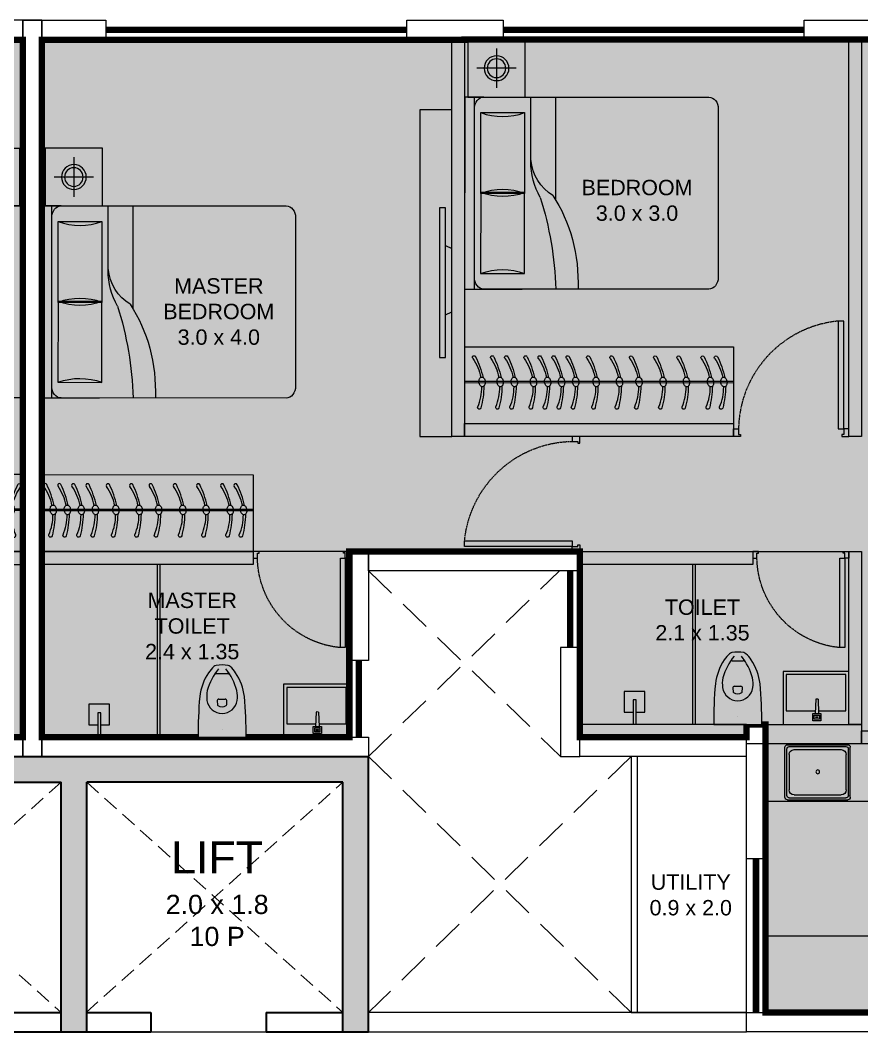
# Model space of a CAD drawing. Header units: inches. Extents: x 27644242 to 29761523, y -859349 to 216979.
# Drawn here: x 29054602 to 29061172, y -396043 to -388143 of the extents above; entities that cross this region are included whole.
import ezdxf

# ---------------------------------------------------------------- set-up
doc = ezdxf.new("R2010")
doc.units = ezdxf.units.IN
doc.header["$MEASUREMENT"] = 0
doc.set_wipeout_variables(frame=1)
for name, pattern in [('DASHED', [0.75, 0.5, -0.25]), ('DASHED2', [0.375, 0.25, -0.125]), ('HIDDEN', [0.375, 0.25, -0.125])]:
    doc.linetypes.add(name, pattern=pattern)
doc.layers.get('Defpoints').update_dxf_attribs({"color": 8})
for name, color, linetype, lineweight in [('AHC-A-COLUMN', 210, 'Continuous', 30), ('AHC-A-DUCT', 14, 'HIDDEN', 5), ('Columns', 1, 'Continuous', 25), ('DOOR', 4, 'Continuous', 0), ('ELEVATION', 40, 'Continuous', 13), ('FURN', 250, 'Continuous', 0), ('WALL', 7, 'Continuous', 20), ('WINDOW', 162, 'Continuous', 13)]:
    doc.layers.add(name, color=color, linetype=linetype, lineweight=lineweight)
doc.layers.add('BHK HATCH', color=8, linetype='Continuous', lineweight=5, transparency=0.85)
doc.layers.add('text', color=7, linetype='Continuous')
doc.styles.add('AMITS', font='arial.ttf')

# ---------------------------------------------------------------- blocks, each defined once
blk = doc.blocks.new('FFFF')
at = {"layer": 'Columns', "ltscale": 500, "transparency": 33554610}
h = blk.add_hatch(color=256, dxfattribs=at)
h.dxf.hatch_style = 1
h.paths.add_polyline_path([(27448525.2, -46437.6), (27450525.2, -46437.6), (27450525.2, -48237.6), (27450525.2, -48387.6), (27450725.2, -48387.6), (27450725.2, -46237.6), (27446125.2, -46237.6), (27446125.2, -48387.6), (27446325.2, -48387.6), (27446325.2, -48237.6), (27446325.2, -46437.6), (27448325.2, -46437.6), (27448325.2, -48237.6), (27448325.2, -48387.6), (27448525.2, -48387.6), (27448525.2, -48237.6), (27448519.5, -48237.6), (27448525.2, -48232.4)])
at = {"color": 8, "ltscale": 500}
for p, q in [((27446325.2, -46437.6), (27448325.2, -48237.6)), ((27448325.2, -46437.6), (27446325.2, -48237.6)), ((27448519.5, -48237.6), (27450525.2, -46437.6)), ((27448525.2, -46437.6), (27450525.2, -48237.6))]:
    blk.add_line(p, q, dxfattribs=at)
at = {"layer": 'AHC-A-COLUMN', "ltscale": 500}
for p, q in [((27446125.2, -48387.6), (27446125.2, -46237.6)), ((27446125.2, -46237.6), (27450725.2, -46237.6)), ((27450725.2, -48387.6), (27450725.2, -46237.6)), ((27446325.2, -46437.6), (27448325.2, -46437.6)), ((27446325.2, -48387.6), (27446325.2, -46437.6)), ((27448325.2, -48387.6), (27448325.2, -46437.6)), ((27450525.2, -46437.6), (27448525.2, -46437.6)), ((27448525.2, -48387.6), (27448525.2, -46437.6)), ((27450525.2, -48387.6), (27450525.2, -46437.6)), ((27446325.2, -48237.6), (27446875.2, -48237.6)), ((27446875.2, -48237.6), (27446875.2, -48387.6)), ((27447775.2, -48237.6), (27447775.2, -48387.6)), ((27447775.2, -48237.6), (27448325.2, -48237.6)), ((27448519.5, -48237.6), (27449025.2, -48237.6)), ((27449025.2, -48237.6), (27449025.2, -48387.6)), ((27449925.2, -48237.6), (27449925.2, -48387.6)), ((27449925.2, -48237.6), (27450525.2, -48237.6)), ((27446125.2, -48387.6), (27446875.2, -48387.6)), ((27447775.2, -48387.6), (27449025.2, -48387.6)), ((27449925.2, -48387.6), (27450725.2, -48387.6))]:
    blk.add_line(p, q, dxfattribs=at)
at = {"layer": 'FURN', "ltscale": 500}
blk.add_line((27446875.2, -48387.6), (27449925.2, -48387.6), dxfattribs=at)
at = {"layer": 'text', "ltscale": 100, "char_height": 300, "width": 1823.983, "attachment_point": 1, "style": 'AMITS'}
for insert in [(27446404.4, -46901.2), (27448631.1, -46901.2)]:
    blk.add_mtext('\\pxqc;{\\H0.833333x;LIFT\\P\\H0.6x;2.0 x 1.8\\P10 P}', dxfattribs=dict(at, insert=insert))
blk = doc.blocks.new('A$C700F438C')
at = {"layer": 'FURN', "color": 8, "extrusion": (-6.65399e-08, 5.27913e-08, 1)}
for p, q in [((0.0734, 1.5, 0), (1.8303, 1.5001, 0)), ((1.98, 1.5001, 0), (1.53, 1.5001, 0)), ((1.98, 1.5001, 0), (1.53, 1.5001, 0)), ((1.98, 1.5001, 0), (1.53, 1.5001, 0)), ((1.9038, 1.5001, 0), (1.9039, 0.0001, 0)), ((0.0001, 0.0914, 0), (0, 1.4086, 0)), ((1.8548, 1.3782, 0), (1.5121, 1.3782, 0)), ((1.5121, 1.3782, 0), (1.5121, 0.7466, 0)), ((1.8548, 0.7466, 0), (1.8548, 1.3782, 0)), ((1.2673, 0.799, 0), (1.2673, 0.0001, 0)), ((1.5121, 0.122, 0), (1.5121, 0.7536, 0)), ((1.5121, 0.7536, 0), (1.8548, 0.7536, 0)), ((1.5121, 0.7466, 0), (1.8548, 0.7466, 0)), ((1.8548, 0.7536, 0), (1.8549, 0.122, 0)), ((1.4632, 0.503, 0), (1.4632, 0.0001, 0)), ((1.8549, 0.122, 0), (1.5121, 0.122, 0)), ((1.8304, 0.0001, 0), (0.0735, 0, 0)), ((1.9039, 0.0001, 0), (1.9801, 0.0001, 0))]:
    blk.add_line(p, q, dxfattribs=at)
at = {"layer": 'FURN', "linetype": 'Continuous', "lineweight": 0, "extrusion": (-6.65399e-08, 5.27913e-08, 1)}
blk.add_line((1.8304, 0.0001, 0), (1.9174, 0.0001, 0), dxfattribs=at)
at = {"layer": 'FURN', "color": 8, "extrusion": (6.65399e-08, -5.27913e-08, -1)}
for centre, major_axis, ratio, start_param, end_param in [((0.0735, 1.4086, 0), (0, -0.0914, 0), 0.803207, 1.570796, 3.141593), ((1.9589, 1.4544, 0), (0, -1.0771, 0), 0.803207, 0.880587, 1.613256), ((3.067, 1.6025, 0), (0.0001, -2.243, 0), 0.803207, 1.197175, 1.525138), ((1.8304, 1.4087, 0), (0, -0.0914, 0), 0.803207, 3.141593, 4.712389), ((1.6834, 2.1097, 0), (0, -0.762, 0), 0.803207, -0.283794, 0.283794), ((0.6693, 0.0845, 0), (-0.7051, -0.6147, 0), 0.604617, 2.952061, 3.536756), ((-0.0315, 0.1903, 0), (-1.467, -0.4936, 0), 0.581007, 3.019706, 3.343381), ((1.6835, 0.0151, 0), (0, -0.762, 0), 0.803207, 2.857799, 3.425387), ((0.0735, 0.0914, 0), (0, -0.0914, 0), 0.803207, 0, 1.570796), ((1.8304, 0.0915, 0), (0, -0.0914, 0), 0.803207, -1.570796, 0)]:
    blk.add_ellipse(centre, major_axis=major_axis, ratio=ratio, start_param=start_param, end_param=end_param, dxfattribs=at)
at = {"layer": 'FURN', "color": 8, "extrusion": (-6.65399e-08, 5.27913e-08, 1)}
for centre, start_param, end_param in [((1.6835, 1.4851, 0), -0.283794, 0.283794), ((1.6835, -0.6096, 0), 2.857799, 3.425387)]:
    blk.add_ellipse(centre, major_axis=(0, -0.762, 0), ratio=0.803207, start_param=start_param, end_param=end_param, dxfattribs=at)
blk = doc.blocks.new('BEDROOM')
at = {"layer": 'FURN', "linetype": 'Continuous', "extrusion": (-5.00305e-08, -8.66553e-08, 1)}
for p, q in [((1066.1, 501.3, 0), (1066.1, 192.6, 0)), ((911.7, 347, 0), (1220.4, 347, 0))]:
    blk.add_line(p, q, dxfattribs=at)
at = {"layer": 'FURN', "ltscale": 500}
blk.add_line((1314.6, 122.1, 0), (1315.2, -1377.9, 0), dxfattribs=at)
at = {"layer": 'FURN', "ltscale": 0.05, "extrusion": (-5.00305e-08, -8.66553e-08, 1), "elevation": 0}
blk.add_lwpolyline([(1291.1, 122), (841.1, 122), (841.1, 572), (1291.1, 572)], close=True, dxfattribs=at)
at = {"layer": 'FURN', "linetype": 'Continuous', "extrusion": (-5.00305e-08, -8.66553e-08, 1)}
for radius in [97, 72.8]:
    blk.add_circle((1066.1, 347, 0), radius, dxfattribs=at)
at = {"layer": 'FURN', "extrusion": (-3.01072e-07, 1.30707e-07, 1), "xscale": -1000.000000000015, "yscale": 1000.000000000015, "zscale": 1000.000000000007, "rotation": 180.0236273616612}
blk.add_blockref('A$C700F438C', (-665.5, 121.4, 0), dxfattribs=at)
blk = doc.blocks.new('wardrobe')
at = {"layer": 'FURN', "extrusion": (9.36485e-09, -6.40542e-09, 1)}
for p, q in [((-179339.9, 670701.1, 0), (-179339.7, 671301.6, 0)), ((-179339.7, 671301.6, 0), (-177689.7, 671300.9, 0)), ((-177689.9, 670700.4, 0), (-179339.9, 670701.1, 0))]:
    blk.add_line(p, q, dxfattribs=at)
at = {"layer": 'FURN'}
for p, q in [((-177689.9, 670700.4, 0), (-177689.7, 671300.9, 0)), ((-177689.8, 670981.3, 0), (-179338.9, 670981.7, 0)), ((-177689.8, 670969.3, 0), (-179338.9, 670969.7, 0))]:
    blk.add_line(p, q, dxfattribs=at)
at = {"layer": 'FURN', "extrusion": (9.36485e-09, -6.40542e-09, 1)}
for points in [[(-179278.7, 671008.7, -0.057952), (-179255.4, 671179.3, -1.08017), (-179230.5, 671170.8, 0.102886), (-179262.4, 671013.3, 0.821198)], [(-179174.2, 671008.7, -0.057952), (-179150.9, 671179.3, -1.08017), (-179126, 671170.8, 0.102886), (-179157.9, 671013.3, 0.821198)], [(-178986.2, 671008.6, -0.057952), (-178962.9, 671179.2, -1.08017), (-178938, 671170.7, 0.102886), (-178969.9, 671013.2, 0.821198)], [(-178803.9, 671008.5, -0.057952), (-178780.7, 671179.1, -1.08017), (-178755.7, 671170.6, 0.102886), (-178787.7, 671013.1, 0.821198)], [(-178615.7, 671008.4, -0.057952), (-178592.4, 671179, -1.08017), (-178567.5, 671170.5, 0.102886), (-178599.4, 671013, 0.821198)], [(-178463.4, 671008.3, -0.057952), (-178440.2, 671179, -1.08017), (-178415.2, 671170.5, 0.102886), (-178447.2, 671013, 0.821198)], [(-178281.2, 671008.3, -0.057952), (-178257.9, 671178.9, -1.08017), (-178233, 671170.4, 0.102886), (-178264.9, 671012.9, 0.821198)], [(-178121.8, 671008.2, -0.057952), (-178098.6, 671178.8, -1.08017), (-178073.6, 671170.3, 0.102886), (-178105.6, 671012.8, 0.821198)], [(-178011.2, 671008.1, -0.057952), (-177988, 671178.8, -1.08017), (-177963, 671170.3, 0.102886), (-177995, 671012.8, 0.821198)], [(-177902.4, 671008.1, -0.057952), (-177879.2, 671178.7, -1.08017), (-177854.3, 671170.2, 0.102886), (-177886.2, 671012.7, 0.821198)], [(-177791.8, 671008, -0.057952), (-177768.6, 671178.7, -1.08017), (-177743.7, 671170.2, 0.102886), (-177775.6, 671012.7, 0.821198)]]:
    blk.add_lwpolyline(points, format="xyb", dxfattribs=at)
for points in [[(-179268.3, 671013.8, -0.144333), (-179259.4, 671012.2, -0.107177), (-179250, 671004.5, -0.077818), (-179243.7, 670993.4, -0.065016), (-179240.2, 670978.5, -0.065016), (-179240.6, 670963.2, -0.077818), (-179244.5, 670951, -0.107177), (-179252.2, 670941.6, -0.144333), (-179260.5, 670938.2, -0.144333), (-179269.5, 670939.8, -0.107177), (-179278.8, 670947.5, -0.077818), (-179285.2, 670958.6, -0.065016), (-179288.7, 670973.5, -0.065016), (-179288.3, 670988.8, -0.077818), (-179284.4, 671001, -0.107177), (-179276.7, 671010.4, -0.144333)], [(-179163.8, 671013.8, -0.144333), (-179154.9, 671012.1, -0.107177), (-179145.5, 671004.5, -0.077818), (-179139.2, 670993.3, -0.065016), (-179135.7, 670978.5, -0.065016), (-179136.1, 670963.2, -0.077818), (-179140, 670951, -0.107177), (-179147.7, 670941.6, -0.144333), (-179156, 670938.1, -0.144333), (-179165, 670939.8, -0.107177), (-179174.3, 670947.4, -0.077818), (-179180.7, 670958.6, -0.065016), (-179184.2, 670973.5, -0.065016), (-179183.8, 670988.7, -0.077818), (-179179.9, 671000.9, -0.107177), (-179172.2, 671010.3, -0.144333)], [(-178975.8, 671013.7, -0.144333), (-178966.9, 671012, -0.107177), (-178957.5, 671004.4, -0.077818), (-178951.2, 670993.3, -0.065016), (-178947.7, 670978.4, -0.065016), (-178948.1, 670963.1, -0.077818), (-178952, 670950.9, -0.107177), (-178959.7, 670941.5, -0.144333), (-178968, 670938, -0.144333), (-178977, 670939.7, -0.107177), (-178986.3, 670947.4, -0.077818), (-178992.7, 670958.5, -0.065016), (-178996.2, 670973.4, -0.065016), (-178995.8, 670988.7, -0.077818), (-178991.9, 671000.9, -0.107177), (-178984.2, 671010.3, -0.144333)], [(-178793.6, 671013.6, -0.144333), (-178784.7, 671012, -0.107177), (-178775.3, 671004.3, -0.077818), (-178769, 670993.2, -0.065016), (-178765.4, 670978.3, -0.065016), (-178765.8, 670963, -0.077818), (-178769.8, 670950.8, -0.107177), (-178777.4, 670941.4, -0.144333), (-178785.8, 670938, -0.144333), (-178794.7, 670939.6, -0.107177), (-178804.1, 670947.3, -0.077818), (-178810.4, 670958.4, -0.065016), (-178814, 670973.3, -0.065016), (-178813.5, 670988.6, -0.077818), (-178809.6, 671000.8, -0.107177), (-178802, 671010.2, -0.144333)], [(-178605.3, 671013.5, -0.144333), (-178596.4, 671011.9, -0.107177), (-178587, 671004.2, -0.077818), (-178580.7, 670993.1, -0.065016), (-178577.2, 670978.2, -0.065016), (-178577.6, 670962.9, -0.077818), (-178581.5, 670950.7, -0.107177), (-178589.2, 670941.3, -0.144333), (-178597.5, 670937.9, -0.144333), (-178606.5, 670939.5, -0.107177), (-178615.8, 670947.2, -0.077818), (-178622.2, 670958.3, -0.065016), (-178625.7, 670973.2, -0.065016), (-178625.3, 670988.5, -0.077818), (-178621.4, 671000.7, -0.107177), (-178613.7, 671010.1, -0.144333)], [(-178453.1, 671013.5, -0.144333), (-178444.2, 671011.8, -0.107177), (-178434.8, 671004.2, -0.077818), (-178428.5, 670993, -0.065016), (-178424.9, 670978.1, -0.065016), (-178425.3, 670962.9, -0.077818), (-178429.3, 670950.7, -0.107177), (-178436.9, 670941.3, -0.144333), (-178445.3, 670937.8, -0.144333), (-178454.2, 670939.5, -0.107177), (-178463.6, 670947.1, -0.077818), (-178469.9, 670958.3, -0.065016), (-178473.5, 670973.1, -0.065016), (-178473, 670988.4, -0.077818), (-178469.1, 671000.6, -0.107177), (-178461.5, 671010, -0.144333)], [(-178270.8, 671013.4, -0.144333), (-178261.9, 671011.7, -0.107177), (-178252.5, 671004.1, -0.077818), (-178246.2, 670993, -0.065016), (-178242.7, 670978.1, -0.065016), (-178243.1, 670962.8, -0.077818), (-178247, 670950.6, -0.107177), (-178254.7, 670941.2, -0.144333), (-178263, 670937.7, -0.144333), (-178272, 670939.4, -0.107177), (-178281.3, 670947.1, -0.077818), (-178287.7, 670958.2, -0.065016), (-178291.2, 670973.1, -0.065016), (-178290.8, 670988.4, -0.077818), (-178286.9, 671000.5, -0.107177), (-178279.2, 671009.9, -0.144333)], [(-178111.5, 671013.3, -0.144333), (-178102.6, 671011.7, -0.107177), (-178093.2, 671004, -0.077818), (-178086.8, 670992.9, -0.065016), (-178083.3, 670978, -0.065016), (-178083.7, 670962.7, -0.077818), (-178087.7, 670950.5, -0.107177), (-178095.3, 670941.1, -0.144333), (-178103.7, 670937.7, -0.144333), (-178112.6, 670939.3, -0.107177), (-178122, 670947, -0.077818), (-178128.3, 670958.1, -0.065016), (-178131.8, 670973, -0.065016), (-178131.4, 670988.3, -0.077818), (-178127.5, 671000.5, -0.107177), (-178119.9, 671009.9, -0.144333)], [(-178000.9, 671013.3, -0.144333), (-177992, 671011.6, -0.107177), (-177982.6, 671004, -0.077818), (-177976.3, 670992.8, -0.065016), (-177972.7, 670977.9, -0.065016), (-177973.1, 670962.7, -0.077818), (-177977.1, 670950.5, -0.107177), (-177984.7, 670941.1, -0.144333), (-177993.1, 670937.6, -0.144333), (-178002, 670939.3, -0.107177), (-178011.4, 670946.9, -0.077818), (-178017.7, 670958.1, -0.065016), (-178021.3, 670972.9, -0.065016), (-178020.8, 670988.2, -0.077818), (-178016.9, 671000.4, -0.107177), (-178009.3, 671009.8, -0.144333)], [(-177892.1, 671013.2, -0.144333), (-177883.2, 671011.6, -0.107177), (-177873.8, 671003.9, -0.077818), (-177867.5, 670992.8, -0.065016), (-177863.9, 670977.9, -0.065016), (-177864.4, 670962.6, -0.077818), (-177868.3, 670950.4, -0.107177), (-177875.9, 670941, -0.144333), (-177884.3, 670937.6, -0.144333), (-177893.2, 670939.2, -0.107177), (-177902.6, 670946.9, -0.077818), (-177908.9, 670958, -0.065016), (-177912.5, 670972.9, -0.065016), (-177912.1, 670988.2, -0.077818), (-177908.1, 671000.4, -0.107177), (-177900.5, 671009.8, -0.144333)], [(-177781.5, 671013.2, -0.144333), (-177772.6, 671011.5, -0.107177), (-177763.2, 671003.9, -0.077818), (-177756.9, 670992.7, -0.065016), (-177753.4, 670977.9, -0.065016), (-177753.8, 670962.6, -0.077818), (-177757.7, 670950.4, -0.107177), (-177765.3, 670941, -0.144333), (-177773.7, 670937.5, -0.144333), (-177782.6, 670939.2, -0.107177), (-177792, 670946.8, -0.077818), (-177798.4, 670958, -0.065016), (-177801.9, 670972.9, -0.065016), (-177801.5, 670988.1, -0.077818), (-177797.5, 671000.3, -0.107177), (-177789.9, 671009.7, -0.144333)]]:
    blk.add_lwpolyline(points, format="xyb", close=True, dxfattribs=at)
for centre, radius, start, end in [((-178545.1, 671107.3, 0), 745.3, 192.88338, 206.15026), ((-178868.2, 671018.4, 0), 394.6, 191.48155, 214.97861), ((-178440.6, 671107.2, 0), 745.3, 192.88338, 206.15026), ((-178763.7, 671018.4, 0), 394.6, 191.48155, 214.97861), ((-178252.6, 671107.1, 0), 745.3, 192.88338, 206.15026), ((-178575.7, 671018.3, 0), 394.6, 191.48155, 214.97861), ((-178070.4, 671107.1, 0), 745.3, 192.88338, 206.15026), ((-178393.4, 671018.2, 0), 394.6, 191.48155, 214.97861), ((-177882.1, 671107, 0), 745.3, 192.88338, 206.15026), ((-178205.2, 671018.1, 0), 394.6, 191.48155, 214.97861), ((-177729.9, 671106.9, 0), 745.3, 192.88338, 206.15026), ((-178052.9, 671018.1, 0), 394.6, 191.48155, 214.97861), ((-177547.6, 671106.8, 0), 745.3, 192.88338, 206.15026), ((-177870.7, 671018, 0), 394.6, 191.48155, 214.97861), ((-177388.3, 671106.8, 0), 745.3, 192.88338, 206.15026), ((-177711.3, 671017.9, 0), 394.6, 191.48155, 214.97861), ((-177277.7, 671106.7, 0), 745.3, 192.88338, 206.15026), ((-177600.7, 671017.9, 0), 394.6, 191.48155, 214.97861), ((-177168.9, 671106.7, 0), 745.3, 192.88338, 206.15026), ((-177491.9, 671017.8, 0), 394.6, 191.48155, 214.97861), ((-177058.3, 671106.6, 0), 745.3, 192.88338, 206.15026), ((-177381.3, 671017.8, 0), 394.6, 191.48155, 214.97861), ((-179202.3, 670784.6, 0), 13.2, 206.15046, 34.97884), ((-179097.8, 670784.6, 0), 13.2, 206.15046, 34.97884), ((-178909.8, 670784.5, 0), 13.2, 206.15046, 34.97884), ((-178727.6, 670784.4, 0), 13.2, 206.15046, 34.97884), ((-178539.3, 670784.3, 0), 13.2, 206.15046, 34.97884), ((-178387.1, 670784.3, 0), 13.2, 206.15046, 34.97884), ((-178204.8, 670784.2, 0), 13.2, 206.15046, 34.97884), ((-178045.4, 670784.1, 0), 13.2, 206.15046, 34.97884), ((-177934.9, 670784.1, 0), 13.2, 206.15046, 34.97884), ((-177826.1, 670784, 0), 13.2, 206.15046, 34.97884), ((-177715.5, 670784, 0), 13.2, 206.15046, 34.97884)]:
    blk.add_arc(centre, radius, start, end, dxfattribs=at)
blk = doc.blocks.new('A$C4D4B4B8A')
at = {"layer": 'BHK HATCH', "ltscale": 500, "true_color": 0xff00ff}
h = blk.add_hatch(color=6, dxfattribs=at)
h.dxf.hatch_style = 1
edge = h.paths.add_edge_path()
edge.add_line((250, 150), (4100, 150))
edge.add_line((4100, 150), (4100, 2400))
edge.add_line((4100, 2400), (4250, 2400))
edge.add_line((4250, 2400), (4250, 2300))
edge.add_line((4250, 2300), (5550.3, 2300))
edge.add_line((5550.3, 2300), (5550.1, 3750))
edge.add_line((5550.1, 3750), (7350, 3750))
edge.add_line((7350, 3750), (7350, 2300))
edge.add_line((7350, 2300), (9750, 2300))
edge.add_line((9750, 2300), (9750, 7747.7))
edge.add_line((9750, 7747.7), (6450, 7747.8))
edge.add_line((6450, 7747.8), (6450, 7750.1))
edge.add_line((6450, 7750.1), (3450, 7750))
edge.add_line((3450, 7750), (3450, 7750))
edge.add_line((3450, 7750), (50, 7750))
edge.add_line((50, 7750), (50, 150))
edge.add_line((50, 150), (1450, 150))
at = {"layer": 'Defpoints', "ltscale": 500}
blk.add_lwpolyline([(250, 150, 50, 50, 0), (4100, 150, 50, 50, 0), (4100, 2400, 50, 50, 0), (4250, 2400, 50, 50, 0), (4250, 2300, 50, 50, 0), (5550.3, 2300, 50, 50, 0), (5550.1, 3750, 50, 50, 0), (7350, 3750, 50, 50, 0), (7350, 2300, 50, 50, 0), (9750, 2300, 50, 50, 0), (9750, 7747.7, 50, 50, 0), (6450, 7747.8, 50, 50, 0), (6450, 7750.1, 50, 50, 0), (3450, 7750, 50, 50, 0), (3450, 7750, 50, 50, 0), (50, 7750, 50, 50, 0), (50, 150, 50, 50, 0), (1450, 150, 50, 50, 0)], format="xyseb", dxfattribs=at)
at = {"layer": 'WALL', "ltscale": 500}
for points in [[(9250, 7899.6), (9250, 7749.6), (9750, 7750), (9750, 7900)], [(9900, 7900.1), (9750, 7900.1), (9750, 2150), (9900, 2150)], [(7200.1, 2300), (7200.1, 2150), (9750, 2150), (9750, 2300)]]:
    blk.add_lwpolyline(points, close=True, dxfattribs=at)
blk.add_lwpolyline([(9750, 3750), (8100, 3750), (8100, 3650), (9750, 3650)], dxfattribs=at)
at = {"layer": 'FURN', "ltscale": 500}
blk.add_blockref('BEDROOM', (8434.8, 6328.3, 0), dxfattribs=at)
at = {"layer": 'FURN', "xscale": -1, "rotation": 180}
blk.add_blockref('wardrobe', (187439.7, 675051.6, 0), dxfattribs=at)
blk = doc.blocks.new('DOOR_750')
at = {"layer": 'DOOR'}
for points in [[(-70, 50), (-32.5, 50), (-32.5, 750), (-70, 750)], [(-750, 50), (-717.5, 50), (-717.5, 12.5), (-705, 12.5), (-705, 0), (-750, 0)], [(0, 50), (-32.5, 50), (-32.5, 12.5), (-45, 12.5), (-45, 0), (0, 0)]]:
    blk.add_lwpolyline(points, close=True, dxfattribs=at)
at = {"layer": 'DOOR', "linetype": 'DASHED', "ltscale": 10}
blk.add_arc((-2.4, 38), 715.2, 95.4221, 179.04025, dxfattribs=at)
blk = doc.blocks.new('KITCHEN')
at = {"layer": 'FURN'}
for p, q in [((-135610.4, 231798.9, 0), (-135610.4, 232190.1, 0)), ((-135119.8, 232209.5, 0), (-135591, 232209.5, 0)), ((-135134.2, 232195.1, 0), (-135576.6, 232195.1, 0)), ((-135100.4, 231798.9, 0), (-135100.4, 232190.1, 0)), ((-135596, 231813.3, 0), (-135596, 232175.7, 0)), ((-135577.9, 231857, 0), (-135577.9, 232131.9, 0)), ((-135171.7, 232170.8, 0), (-135539.1, 232170.8, 0)), ((-135132.8, 232131.9, 0), (-135132.8, 231857, 0)), ((-135114.8, 231813.3, 0), (-135114.8, 232175.7, 0)), ((-135134.2, 231793.9, 0), (-135576.6, 231793.9, 0)), ((-135171.7, 231818.2, 0), (-135539.1, 231818.2, 0)), ((-135119.8, 231779.5, 0), (-135591, 231779.5, 0))]:
    blk.add_line(p, q, dxfattribs=at)
blk.add_circle((-135356.3, 231997.3, 0), 14.6, dxfattribs=at)
for centre, radius, start, end in [((-135591, 232190.1, 0), 19.4, 89.99995, 179.99995), ((-135576.6, 232175.7, 0), 19.4, 89.99995, 179.99995), ((-135134.2, 232175.7, 0), 19.4, 359.99995, 89.99995), ((-135119.8, 232190.1, 0), 19.4, 359.99995, 89.99995), ((-135539.1, 232131.9, 0), 38.9, 89.99995, 179.99995), ((-135171.7, 232131.9, 0), 38.9, 359.99995, 89.99995), ((-135591, 231798.9, 0), 19.4, 180.00005, 270.00005), ((-135576.6, 231813.3, 0), 19.4, 180.00005, 270.00005), ((-135539.1, 231857, 0), 38.9, 179.99995, 269.99995), ((-135171.7, 231857, 0), 38.9, 269.99995, 359.99995), ((-135134.2, 231813.3, 0), 19.4, 270.00005, 0.00005), ((-135119.8, 231798.9, 0), 19.4, 270.00005, 0.00005)]:
    blk.add_arc(centre, radius, start, end, dxfattribs=at)
blk = doc.blocks.new('DNDNDNNDDN')
at = {"layer": 'FURN', "extrusion": (9.36485e-09, 6.40542e-09, 1)}
blk.add_line((172.5, 832.8, 0), (172.7, 232.8, 0), dxfattribs=at)
at = {"layer": 'FURN'}
for p, q in [((2272.7, 832.8, 0), (172.5, 832.8, 0)), ((2272.5, 833.3, 0), (2272.7, 232.8, 0)), ((2272.6, 564.4, 0), (173.5, 563.9, 0)), ((2272.6, 552.4, 0), (173.5, 551.9, 0)), ((2272.7, 232.8, 0), (172.7, 232.8, 0))]:
    blk.add_line(p, q, dxfattribs=at)
at = {"layer": 'FURN', "extrusion": (9.36485e-09, 6.40542e-09, 1)}
for points in [[(244.1, 519.7, 0.144333), (253, 521.4, 0.107177), (262.4, 529, 0.077818), (268.7, 540.2, 0.065016), (272.2, 555.1, 0.065016), (271.8, 570.3, 0.077818), (267.9, 582.5, 0.107177), (260.3, 591.9, 0.144333), (251.9, 595.4, 0.144333), (243, 593.7, 0.107177), (233.6, 586.1, 0.077818), (227.2, 574.9, 0.065016), (223.7, 560.1, 0.065016), (224.1, 544.8, 0.077818), (228.1, 532.6, 0.107177), (235.7, 523.2, 0.144333)], [(348.6, 519.8, 0.144333), (357.5, 521.4, 0.107177), (366.9, 529.1, 0.077818), (373.2, 540.2, 0.065016), (376.7, 555.1, 0.065016), (376.3, 570.4, 0.077818), (372.4, 582.6, 0.107177), (364.8, 592, 0.144333), (356.4, 595.4, 0.144333), (347.5, 593.8, 0.107177), (338.1, 586.1, 0.077818), (331.7, 575, 0.065016), (328.2, 560.1, 0.065016), (328.6, 544.8, 0.077818), (332.6, 532.6, 0.107177), (340.2, 523.2, 0.144333)], [(536.6, 519.9, 0.144333), (545.5, 521.5, 0.107177), (554.9, 529.2, 0.077818), (561.2, 540.3, 0.065016), (564.7, 555.2, 0.065016), (564.3, 570.5, 0.077818), (560.4, 582.7, 0.107177), (552.8, 592.1, 0.144333), (544.4, 595.5, 0.144333), (535.5, 593.8, 0.107177), (526.1, 586.2, 0.077818), (519.7, 575.1, 0.065016), (516.2, 560.2, 0.065016), (516.6, 544.9, 0.077818), (520.6, 532.7, 0.107177), (528.2, 523.3, 0.144333)], [(718.8, 519.9, 0.144333), (727.8, 521.6, 0.107177), (737.1, 529.2, 0.077818), (743.5, 540.4, 0.065016), (747, 555.3, 0.065016), (746.6, 570.6, 0.077818), (742.6, 582.7, 0.107177), (735, 592.1, 0.144333), (726.6, 595.6, 0.144333), (717.7, 593.9, 0.107177), (708.3, 586.3, 0.077818), (702, 575.2, 0.065016), (698.5, 560.3, 0.065016), (698.9, 545, 0.077818), (702.8, 532.8, 0.107177), (710.4, 523.4, 0.144333)], [(907.1, 520, 0.144333), (916, 521.7, 0.107177), (925.4, 529.3, 0.077818), (931.7, 540.5, 0.065016), (935.2, 555.3, 0.065016), (934.8, 570.6, 0.077818), (930.9, 582.8, 0.107177), (923.3, 592.2, 0.144333), (914.9, 595.7, 0.144333), (906, 594, 0.107177), (896.6, 586.4, 0.077818), (890.2, 575.2, 0.065016), (886.7, 560.3, 0.065016), (887.1, 545.1, 0.077818), (891.1, 532.9, 0.107177), (898.7, 523.5, 0.144333)], [(1059.3, 520.1, 0.144333), (1068.3, 521.7, 0.107177), (1077.6, 529.4, 0.077818), (1084, 540.5, 0.065016), (1087.5, 555.4, 0.065016), (1087.1, 570.7, 0.077818), (1083.1, 582.9, 0.107177), (1075.5, 592.3, 0.144333), (1067.1, 595.7, 0.144333), (1058.2, 594.1, 0.107177), (1048.8, 586.4, 0.077818), (1042.5, 575.3, 0.065016), (1039, 560.4, 0.065016), (1039.4, 545.1, 0.077818), (1043.3, 532.9, 0.107177), (1050.9, 523.5, 0.144333)], [(1241.6, 520.2, 0.144333), (1250.5, 521.8, 0.107177), (1259.9, 529.5, 0.077818), (1266.2, 540.6, 0.065016), (1269.7, 555.5, 0.065016), (1269.3, 570.8, 0.077818), (1265.4, 583, 0.107177), (1257.8, 592.4, 0.144333), (1249.4, 595.8, 0.144333), (1240.5, 594.2, 0.107177), (1231.1, 586.5, 0.077818), (1224.7, 575.4, 0.065016), (1221.2, 560.5, 0.065016), (1221.6, 545.2, 0.077818), (1225.6, 533, 0.107177), (1233.2, 523.6, 0.144333)], [(1401, 520.2, 0.144333), (1409.9, 521.9, 0.107177), (1419.2, 529.5, 0.077818), (1425.6, 540.7, 0.065016), (1429.1, 555.6, 0.065016), (1428.7, 570.9, 0.077818), (1424.8, 583, 0.107177), (1417.1, 592.4, 0.144333), (1408.7, 595.9, 0.144333), (1399.8, 594.2, 0.107177), (1390.4, 586.6, 0.077818), (1384.1, 575.4, 0.065016), (1380.6, 560.6, 0.065016), (1381, 545.3, 0.077818), (1384.9, 533.1, 0.107177), (1392.6, 523.7, 0.144333)], [(1511.5, 520.3, 0.144333), (1520.5, 521.9, 0.107177), (1529.8, 529.6, 0.077818), (1536.2, 540.7, 0.065016), (1539.7, 555.6, 0.065016), (1539.3, 570.9, 0.077818), (1535.3, 583.1, 0.107177), (1527.7, 592.5, 0.144333), (1519.3, 595.9, 0.144333), (1510.4, 594.3, 0.107177), (1501, 586.6, 0.077818), (1494.7, 575.5, 0.065016), (1491.2, 560.6, 0.065016), (1491.6, 545.3, 0.077818), (1495.5, 533.1, 0.107177), (1503.1, 523.7, 0.144333)], [(1620.3, 520.3, 0.144333), (1629.2, 522, 0.107177), (1638.6, 529.6, 0.077818), (1645, 540.8, 0.065016), (1648.5, 555.7, 0.065016), (1648.1, 571, 0.077818), (1644.1, 583.1, 0.107177), (1636.5, 592.5, 0.144333), (1628.1, 596, 0.144333), (1619.2, 594.3, 0.107177), (1609.8, 586.7, 0.077818), (1603.5, 575.5, 0.065016), (1600, 560.7, 0.065016), (1600.4, 545.4, 0.077818), (1604.3, 533.2, 0.107177), (1611.9, 523.8, 0.144333)], [(1730.9, 520.4, 0.144333), (1739.8, 522, 0.107177), (1749.2, 529.7, 0.077818), (1755.5, 540.8, 0.065016), (1759.1, 555.7, 0.065016), (1758.6, 571, 0.077818), (1754.7, 583.2, 0.107177), (1747.1, 592.6, 0.144333), (1738.7, 596, 0.144333), (1729.8, 594.4, 0.107177), (1720.4, 586.7, 0.077818), (1714.1, 575.6, 0.065016), (1710.5, 560.7, 0.065016), (1711, 545.4, 0.077818), (1714.9, 533.2, 0.107177), (1722.5, 523.8, 0.144333)], [(1880.8, 520.3, 0.144333), (1889.7, 522, 0.107177), (1899.1, 529.6, 0.077818), (1905.5, 540.8, 0.065016), (1909, 555.7, 0.065016), (1908.6, 571, 0.077818), (1904.6, 583.1, 0.107177), (1897, 592.5, 0.144333), (1888.6, 596, 0.144333), (1879.7, 594.3, 0.107177), (1870.3, 586.7, 0.077818), (1864, 575.5, 0.065016), (1860.5, 560.7, 0.065016), (1860.9, 545.4, 0.077818), (1864.8, 533.2, 0.107177), (1872.4, 523.8, 0.144333)], [(1991.4, 520.4, 0.144333), (2000.3, 522, 0.107177), (2009.7, 529.7, 0.077818), (2016, 540.8, 0.065016), (2019.6, 555.7, 0.065016), (2019.1, 571, 0.077818), (2015.2, 583.2, 0.107177), (2007.6, 592.6, 0.144333), (1999.2, 596, 0.144333), (1990.3, 594.4, 0.107177), (1980.9, 586.7, 0.077818), (1974.6, 575.6, 0.065016), (1971, 560.7, 0.065016), (1971.5, 545.4, 0.077818), (1975.4, 533.2, 0.107177), (1983, 523.8, 0.144333)], [(2132.3, 520.3, 0.144333), (2141.2, 522, 0.107177), (2150.6, 529.6, 0.077818), (2157, 540.8, 0.065016), (2160.5, 555.7, 0.065016), (2160.1, 571, 0.077818), (2156.1, 583.1, 0.107177), (2148.5, 592.5, 0.144333), (2140.1, 596, 0.144333), (2131.2, 594.3, 0.107177), (2121.8, 586.7, 0.077818), (2115.5, 575.5, 0.065016), (2112, 560.7, 0.065016), (2112.4, 545.4, 0.077818), (2116.3, 533.2, 0.107177), (2123.9, 523.8, 0.144333)]]:
    blk.add_lwpolyline(points, format="xyb", close=True, dxfattribs=at)
for points in [[(233.8, 524.9, 0.057952), (257, 354.2, 1.08017), (281.9, 362.7, -0.102886), (250, 520.2, -0.821198)], [(338.3, 524.9, 0.057952), (361.5, 354.3, 1.08017), (386.4, 362.8, -0.102886), (354.5, 520.3, -0.821198)], [(526.3, 525, 0.057952), (549.5, 354.4, 1.08017), (574.4, 362.9, -0.102886), (542.5, 520.3, -0.821198)], [(708.5, 525.1, 0.057952), (731.8, 354.5, 1.08017), (756.7, 362.9, -0.102886), (724.7, 520.4, -0.821198)], [(896.8, 525.2, 0.057952), (920, 354.5, 1.08017), (944.9, 363, -0.102886), (913, 520.5, -0.821198)], [(1049, 525.2, 0.057952), (1072.2, 354.6, 1.08017), (1097.2, 363.1, -0.102886), (1065.2, 520.6, -0.821198)], [(1231.3, 525.3, 0.057952), (1254.5, 354.7, 1.08017), (1279.4, 363.2, -0.102886), (1247.5, 520.7, -0.821198)], [(1390.6, 525.4, 0.057952), (1413.9, 354.8, 1.08017), (1438.8, 363.2, -0.102886), (1406.9, 520.7, -0.821198)], [(1501.2, 525.4, 0.057952), (1524.5, 354.8, 1.08017), (1549.4, 363.3, -0.102886), (1517.4, 520.8, -0.821198)], [(1610, 525.5, 0.057952), (1633.2, 354.8, 1.08017), (1658.2, 363.3, -0.102886), (1626.2, 520.8, -0.821198)], [(1720.6, 525.5, 0.057952), (1743.8, 354.9, 1.08017), (1768.7, 363.4, -0.102886), (1736.8, 520.9, -0.821198)], [(1870.5, 525.5, 0.057952), (1893.7, 354.8, 1.08017), (1918.7, 363.3, -0.102886), (1886.7, 520.8, -0.821198)], [(1981.1, 525.5, 0.057952), (2004.3, 354.9, 1.08017), (2029.2, 363.4, -0.102886), (1997.3, 520.9, -0.821198)], [(2122, 525.5, 0.057952), (2145.2, 354.8, 1.08017), (2170.2, 363.3, -0.102886), (2138.2, 520.8, -0.821198)]]:
    blk.add_lwpolyline(points, format="xyb", dxfattribs=at)
for centre, radius, start, end in [((967.3, 426.3, 0), 745.3, 153.84974, 167.11662), ((644.3, 515.2, 0), 394.6, 145.02139, 168.51845), ((310.1, 748.9, 0), 13.2, 325.02116, 153.84954), ((1071.8, 426.3, 0), 745.3, 153.84974, 167.11662), ((748.8, 515.2, 0), 394.6, 145.02139, 168.51845), ((414.6, 749, 0), 13.2, 325.02116, 153.84954), ((1259.8, 426.4, 0), 745.3, 153.84974, 167.11662), ((936.8, 515.3, 0), 394.6, 145.02139, 168.51845), ((602.6, 749.1, 0), 13.2, 325.02116, 153.84954), ((1442, 426.5, 0), 745.3, 153.84974, 167.11662), ((1119, 515.4, 0), 394.6, 145.02139, 168.51845), ((784.9, 749.1, 0), 13.2, 325.02116, 153.84954), ((1630.3, 426.6, 0), 745.3, 153.84974, 167.11662), ((1307.3, 515.4, 0), 394.6, 145.02139, 168.51845), ((973.1, 749.2, 0), 13.2, 325.02116, 153.84954), ((1782.5, 426.6, 0), 745.3, 153.84974, 167.11662), ((1459.5, 515.5, 0), 394.6, 145.02139, 168.51845), ((1125.4, 749.3, 0), 13.2, 325.02116, 153.84954), ((1964.8, 426.7, 0), 745.3, 153.84974, 167.11662), ((1641.8, 515.6, 0), 394.6, 145.02139, 168.51845), ((1307.6, 749.4, 0), 13.2, 325.02116, 153.84954), ((2124.1, 426.8, 0), 745.3, 153.84974, 167.11662), ((1801.1, 515.7, 0), 394.6, 145.02139, 168.51845), ((1467, 749.4, 0), 13.2, 325.02116, 153.84954), ((2234.7, 426.8, 0), 745.3, 153.84974, 167.11662), ((1911.7, 515.7, 0), 394.6, 145.02139, 168.51845), ((1577.6, 749.5, 0), 13.2, 325.02116, 153.84954), ((2343.5, 426.9, 0), 745.3, 153.84974, 167.11662), ((2020.5, 515.8, 0), 394.6, 145.02139, 168.51845), ((1686.4, 749.5, 0), 13.2, 325.02116, 153.84954), ((2454.1, 426.9, 0), 745.3, 153.84974, 167.11662), ((2131.1, 515.8, 0), 394.6, 145.02139, 168.51845), ((1796.9, 749.6, 0), 13.2, 325.02116, 153.84954), ((2604, 426.9, 0), 745.3, 153.84974, 167.11662), ((2281, 515.8, 0), 394.6, 145.02139, 168.51845), ((1946.9, 749.5, 0), 13.2, 325.02116, 153.84954), ((2714.6, 426.9, 0), 745.3, 153.84974, 167.11662), ((2391.6, 515.8, 0), 394.6, 145.02139, 168.51845), ((2057.4, 749.6, 0), 13.2, 325.02116, 153.84954), ((2855.5, 426.9, 0), 745.3, 153.84974, 167.11662), ((2532.5, 515.8, 0), 394.6, 145.02139, 168.51845), ((2198.4, 749.5, 0), 13.2, 325.02116, 153.84954)]:
    blk.add_arc(centre, radius, start, end, dxfattribs=at)
blk = doc.blocks.new('TVVVV')
at = {"layer": 'FURN', "ltscale": 1000, "elevation": 0}
blk.add_lwpolyline([(-129.9, 740.3), (-82, 740.3), (-82, -428.6), (-129.9, -428.6)], close=True, dxfattribs=at)
for points in [[(-129.9, 446.7), (-178.7, 422)], [(-129.9, -95.7), (-178.7, -71)]]:
    blk.add_lwpolyline(points, dxfattribs=at)
blk = doc.blocks.new('A$C3D5F2F58')
at = {"color": 0, "linetype": 'ByBlock'}
blk.add_wipeout([(187.5, 0), (-187.5, 0), (-185.4, -124.8), (-182.6, -194.2), (-178.7, -263.3), (-175.9, -302), (-169.5, -348.6), (-150.7, -414.8), (-143.6, -432.7), (-131.4, -459.4), (-111.6, -495.4), (-106, -504.2), (-86.3, -529.7), (-71.8, -545.1), (-63.8, -552.7), (-55.8, -558), (-40.6, -562), (-22.7, -564.1), (3.1, -565), (29.6, -563.4), (46.7, -561), (55.8, -558), (74.2, -542.7), (100.9, -511.4), (135.4, -451.2), (158.3, -392.2), (171.2, -340), (178.9, -260.4), (185.1, -136.1), (187.4, -46)], dxfattribs=at)
for p, q in [((-187.5, 0), (187.5, 0)), ((0, -62.5), (0, -62.5)), ((-38.3, -282.4), (-35.8, -255.2)), ((-24.2, -298), (24.2, -298)), ((35.8, -255.2), (38.3, -282.4)), ((-42.5, -496.8), (42.5, -496.8))]:
    blk.add_line(p, q, dxfattribs=at)
at = {"color": 0, "linetype": 'ByBlock', "extrusion": (0, 0, -1)}
for centre, major_axis, ratio, start_param, end_param in [((3903, 5.3), (4087.6, 164.4), 0.940247, 3.100232, 3.182953), ((-3903, 5.4), (-4087.6, 164.4), 0.940247, 3.100232, 3.182953), ((0, -305.1), (84.4, 84.4), 1, 4.07333, 6.922251), ((0, -292.3), (-38.2, 38.2), 1, 0.139988, 1.430816), ((86.9, -319.1), (146.6, 146.6), 1, 3.705861, 4.079165), ((-24.2, -283.7), (10, 10), 1, 2.356198, 4.018929), ((-27.3, -256), (6.03, 6.03), 1, 4.01894, 4.852375), ((24.2, -283.7), (-10, 10), 1, 2.264265, 3.926995), ((27.3, -256), (6.03, 6.03), 1, -0.139979, 0.693472), ((-86.9, -319.1), (-146.6, 146.6), 1, 2.204028, 2.577331), ((275.8, -257.5), (321.4, 321.4), 1, 3.353441, 3.79389), ((326.3, -245.8), (-323.4, 323.4), 1, 4.816657, 5.23508), ((-326.3, -245.8), (-323.4, 323.4), 1, 2.618909, 3.037332), ((-275.8, -257.5), (-321.4, 321.4), 1, 2.489302, 2.929752), ((119.3, -350.5), (192.8, 192.8), 1, 3.092098, 3.328462), ((-40.9, -527.4), (24.1, 24.1), 1, 2.528301, 3.092099), ((-42.5, -474.1), (16.1, 16.1), 1, 2.356198, 3.387836), ((42.5, -474.1), (16.1, 16.1), 1, 1.324559, 2.356198), ((40.9, -527.4), (24.1, 24.1), 1, 1.620298, 2.184095), ((-119.3, -350.5), (192.8, 192.8), 1, 1.383935, 1.620298), ((0, -292.3), (-192.8, 192.8), 1, 3.75489, 4.099099)]:
    blk.add_ellipse(centre, major_axis=major_axis, ratio=ratio, start_param=start_param, end_param=end_param, dxfattribs=at)
blk = doc.blocks.new('A$C3E645E75')
at = {"extrusion": (0, 0, -1), "zscale": -0.9999999999999998, "rotation": 179.9999999999989}
blk.add_blockref('A$C3D5F2F58', (0, 0), dxfattribs=at)
blk = doc.blocks.new('A$C3C731254-flat-1')
at = {"layer": 'FURN'}
for p, q in [((-77430.4, -2820), (-77430.7, -2801.7)), ((-77430.4, -2801.7), (-77317.9, -2797)), ((-77430.4, -2820), (-77317.9, -2824.7))]:
    blk.add_line(p, q, dxfattribs=at)
for points in [[(-77233.3, -3060.6), (-77647.7, -3060.6), (-77647.7, -2547.5), (-77233.3, -2547.5)], [(-77262.7, -2843), (-77262.7, -2778.3), (-77317.9, -2778.3), (-77317.9, -2843)], [(-77275, -2830.8), (-77275, -2790.5), (-77305.7, -2790.5), (-77305.7, -2830.8)], [(-77287.2, -2818.6), (-77287.2, -2802.7), (-77293.4, -2802.7), (-77293.4, -2818.6)]]:
    blk.add_lwpolyline(points, close=True, dxfattribs=at)
blk.add_lwpolyline([(-77338.5, -2823.8), (-77338.5, -3036.2), (-77623.2, -3036.2), (-77623.2, -2571.9), (-77338.5, -2571.9), (-77338.5, -2797.8)], dxfattribs=at)
blk = doc.blocks.new('A$C3A956F37-flat-1')
at = {"layer": 'FURN'}
blk.add_line((-168.3, 90.2), (0, 90.2), dxfattribs=at)
for points in [[(-97.1, 66.7), (-97.1, 0), (-258.5, 0), (-258.5, 161.4), (-97.1, 161.4), (-97.1, 90.2)], [(0, 67.1), (-191.4, 67.1), (-191.4, 90.2), (-168.3, 90.2)]]:
    blk.add_lwpolyline(points, dxfattribs=at)

msp = doc.modelspace()

# ---------------------------------------------------------------- linework, layer by layer
at = {"layer": 'AHC-A-DUCT', "linetype": 'DASHED2', "ltscale": 1000}
for p, q in [((29057321, -393892.7), (29058811.3, -392442.7)), ((29057321.3, -392442.7), (29058820.9, -393892.7)), ((29057321, -393892.7), (29059371.1, -395892.8)), ((29059371.1, -393892.7), (29057321, -395892.7))]:
    msp.add_line(p, q, dxfattribs=at)
at = {"layer": 'ELEVATION', "ltscale": 500}
msp.add_line((29059421.1, -395892.8), (29059421.1, -393892.7), dxfattribs=at)
msp.add_lwpolyline([(29060271.1, -393892.7), (29059371.1, -393892.7), (29059371.1, -395892.8), (29060271.1, -395892.8)], close=True, dxfattribs=at)
at = {"layer": 'FURN', "ltscale": 500}
for p, q in [((29057171.1, -392292.7), (29056421.1, -392292.8)), ((29060321.1, -392292.7), (29061071.1, -392292.7)), ((29055671.1, -392392.7), (29055671.1, -393742.7)), ((29055691.1, -392392.7), (29055691.1, -393742.7)), ((29059851, -392392.7), (29059851, -393642.8)), ((29059871, -392392.7), (29059871, -393642.8)), ((29060421.1, -394242.7), (29062721.1, -394242.7)), ((29060421.1, -395292.7), (29063321.1, -395292.7))]:
    msp.add_line(p, q, dxfattribs=at)
msp.add_lwpolyline([(29057971.1, -388842.7), (29057721.1, -388842.7), (29057721.1, -391392.7), (29057971.1, -391392.7)], close=True, dxfattribs=at)
at = {"layer": 'WALL', "ltscale": 500}
for p, q in [((29061171.1, -393642.7), (29061171.1, -393792.7)), ((29058970.9, -393742.7), (29060271.1, -393742.7)), ((29058970.9, -393892.7), (29058970.9, -393742.7)), ((29061171.1, -393792.7), (29060271.1, -393792.7)), ((29060421.1, -393792.7), (29060421.1, -394692.7)), ((29060271.1, -393892.7), (29058970.9, -393892.7)), ((29060421.1, -394692.7), (29060271.1, -394692.7))]:
    msp.add_line(p, q, dxfattribs=at)
for points in [[(29058371.1, -388142.7), (29058371.1, -388292.7), (29057621.1, -388292.7), (29057621.1, -388142.7)], [(29061871.1, -388142.7), (29061871.1, -388292.7), (29060721.1, -388292.7), (29060721.1, -388142.7)], [(29058071.1, -391392.7), (29057971.1, -391392.7), (29057971.1, -388292.7), (29058071.1, -388292.7)], [(29061171.1, -391392.7), (29061071.1, -391392.7), (29061071.1, -388292.7), (29061171.1, -388292.7)], [(29060171.1, -391292.7), (29060171.1, -391392.7), (29058071.1, -391392.7), (29058071.1, -391292.7)], [(29057171.1, -392292.7), (29057321.1, -392292.7), (29057321.1, -393142.7), (29057171.1, -393142.7)], [(29058971.1, -392442.7), (29057321.1, -392442.7), (29057321.1, -392292.7), (29058971.1, -392292.7)], [(29060321.1, -392292.7), (29060321.1, -392392.7), (29058971.1, -392392.7), (29058971.1, -392292.7)], [(29061171.1, -393642.7), (29061071.1, -393642.7), (29061071.1, -392292.7), (29061171.1, -392292.7)], [(29058820.9, -393892.7), (29058970.9, -393892.7), (29058970.9, -393042.7), (29058820.9, -393042.7)], [(29063421.1, -393692.7), (29063421.1, -393792.7), (29061171.1, -393792.7), (29061171.1, -393692.7)], [(29057321, -396042.7), (29060271.1, -396042.7), (29060271.1, -395892.8), (29057321, -395892.7)], [(29063471.1, -396042.7), (29060271.1, -396042.7), (29060271.1, -395892.7), (29063471.1, -395892.7)]]:
    msp.add_lwpolyline(points, close=True, dxfattribs=at)
at = {"layer": 'WINDOW', "ltscale": 500, "const_width": 50}
for points in [[(29057621.1, -388217.7), (29055271.1, -388218.2)], [(29058371.1, -388217.7), (29060721.1, -388217.7)], [(29058895.9, -393042.7), (29058895.9, -392442.7)], [(29057246.1, -393142.7), (29057246.1, -393742.7)], [(29060346.1, -394692.7), (29060346.1, -395892.7)]]:
    msp.add_lwpolyline(points, dxfattribs=at)

# ---------------------------------------------------------------- block references
at = {"xscale": -1, "rotation": 90.00000000000875}
for name, p in [('A$C3C731254-flat-1', (29058010.5, -470876)), ('A$C3C731254-flat-1', (29054110.5, -470976)), ('A$C3A956F37-flat-1', (29059478.6, -393642.8)), ('A$C3A956F37-flat-1', (29055298.8, -393742.7))]:
    msp.add_blockref(name, p, dxfattribs=at)
at = {"layer": 'AHC-A-DUCT', "ltscale": 500}
msp.add_blockref('FFFF', (1606595.8, -347655.1), dxfattribs=at)
at = {"layer": 'DOOR', "xscale": 1.200000000020023, "yscale": 1.200000000020023, "zscale": 1.200000000020023}
msp.add_blockref('DOOR_750', (29061071.1, -391392.7), dxfattribs=at)
at = {"layer": 'DOOR', "xscale": -1.200000000020023, "yscale": 1.200000000020023, "zscale": 1.200000000020023, "rotation": 90.00000000000001}
msp.add_blockref('DOOR_750', (29058971.1, -392292.9), dxfattribs=at)
at = {"layer": 'DOOR', "xscale": -1, "rotation": 180}
msp.add_blockref('DOOR_750', (29057171.1, -392292.7), dxfattribs=at)
at = {"layer": 'FURN', "ltscale": 500, "xscale": -1}
msp.add_blockref('BEDROOM', (29059386.3, -388864.5, 0), dxfattribs=at)
at = {"layer": 'FURN', "ltscale": 1000, "xscale": -1}
for name, p in [('TVVVV', (29057792.4, -390348.6, 0)), ('DNDNDNNDDN', (29060343.8, -391525.6, 0))]:
    msp.add_blockref(name, p, dxfattribs=at)
at = {"layer": 'FURN', "xscale": -1, "rotation": 8.156253403143674e-12}
msp.add_blockref('KITCHEN', (28925472.1, -626010.2, 0), dxfattribs=at)

# ---------------------------------------------------------------- texts
at = {"layer": 'text', "ltscale": 100, "char_height": 120, "width": 1715.235, "style": 'AMITS'}
for s, insert, attachment_point in [('\\pxqc;BEDROOM\\P3.0 x 3.0', (29060275.1, -389710.8, 0), 9), ('\\pxqc;MASTER \\PBEDROOM\\P3.0 x 4.0', (29057009.6, -390679.1), 9), ('\\pxqc;MASTER\\PTOILET\\P2.4 x 1.35', (29056802, -393135.2), 9), ('\\pxqc;TOILET\\P2.1 x 1.35', (29060785.8, -392988.3), 9), ('\\pxqc;UTILITY\\P0.9 x 2.0', (29060694.4, -394813.7), 3)]:
    msp.add_mtext(s, dxfattribs=dict(at, insert=insert, attachment_point=attachment_point))

# ---------------------------------------------------------------- next in the draw order: block references
at = {"color": 2, "ltscale": 500}
msp.add_blockref('A$C4D4B4B8A', (29044871.1, -396042.7), dxfattribs=at)

# ---------------------------------------------------------------- next in the draw order: linework, layer by layer
at = {"layer": 'Defpoints', "ltscale": 500}
msp.add_lwpolyline([(29064271.1, -395892.7, 50, 50, 0), (29060421.1, -395892.7, 50, 50, 0), (29060421.1, -393642.7, 50, 50, 0), (29060271.1, -393642.8, 50, 50, 0), (29060271.1, -393742.7, 50, 50, 0), (29058970.8, -393742.8, 50, 50, 0), (29058971, -392292.8, 50, 50, 0), (29057171.1, -392292.7, 50, 50, 0), (29057171.1, -393742.7, 50, 50, 0), (29054771.1, -393742.7, 50, 50, 0), (29054771.1, -388295, 50, 50, 0), (29058071.1, -388294.9, 50, 50, 0), (29058071.1, -388292.7, 50, 50, 0), (29061071.1, -388292.7, 50, 50, 0), (29061071.1, -388292.7, 50, 50, 0), (29064471.1, -388292.7, 50, 50, 0), (29064471.1, -395892.7, 50, 50, 0), (29063071.1, -395892.7, 50, 50, 0)], format="xyseb", dxfattribs=at)
at = {"layer": 'WALL', "ltscale": 500}
for points in [[(29054621.1, -388142.6), (29054771.1, -388142.6), (29054771.1, -393892.7), (29054621.1, -393892.7)], [(29055271.1, -388143.2), (29055271.1, -388293.2), (29054771.1, -388292.7), (29054771.1, -388142.7)]]:
    msp.add_lwpolyline(points, close=True, dxfattribs=at)
msp.add_lwpolyline([(29054771.1, -392292.7), (29056421.1, -392292.7), (29056421.1, -392392.7), (29054771.1, -392392.7)], dxfattribs=at)

# ---------------------------------------------------------------- next in the draw order: block references
at = {"layer": 'FURN', "ltscale": 500, "xscale": -1}
msp.add_blockref('BEDROOM', (29056086.3, -389714.5, 0), dxfattribs=at)
at = {"layer": 'FURN', "rotation": 180}
msp.add_blockref('wardrobe', (28877081.4, 279008.8, 0), dxfattribs=at)

# ---------------------------------------------------------------- next in the draw order: block references
at = {"layer": 'FURN', "rotation": 359.9997802697439}
for p in [(29060203.6, -393642.7), (29056177.6, -393742.7)]:
    msp.add_blockref('A$C3E645E75', p, dxfattribs=at)

# ---------------------------------------------------------------- next in the draw order: hatches: boundary and pattern name
at = {"layer": 'BHK HATCH', "ltscale": 500, "true_color": 0xff00ff}
h = msp.add_hatch(color=6, dxfattribs=at)
h.dxf.hatch_style = 1
edge = h.paths.add_edge_path()
edge.add_line((29064271.1, -395892.7), (29060421.1, -395892.7))
edge.add_line((29060421.1, -395892.7), (29060421.1, -393642.7))
edge.add_line((29060421.1, -393642.7), (29060271.1, -393642.8))
edge.add_line((29060271.1, -393642.8), (29060271.1, -393742.7))
edge.add_line((29060271.1, -393742.7), (29058970.8, -393742.8))
edge.add_line((29058970.8, -393742.8), (29058971, -392292.8))
edge.add_line((29058971, -392292.8), (29057171.1, -392292.7))
edge.add_line((29057171.1, -392292.7), (29057171.1, -393742.7))
edge.add_line((29057171.1, -393742.7), (29054771.1, -393742.7))
edge.add_line((29054771.1, -393742.7), (29054771.1, -388295))
edge.add_line((29054771.1, -388295), (29058071.1, -388294.9))
edge.add_line((29058071.1, -388294.9), (29058071.1, -388292.7))
edge.add_line((29058071.1, -388292.7), (29061071.1, -388292.7))
edge.add_line((29061071.1, -388292.7), (29061071.1, -388292.7))
edge.add_line((29061071.1, -388292.7), (29064471.1, -388292.7))
edge.add_line((29064471.1, -388292.7), (29064471.1, -395892.7))
edge.add_line((29064471.1, -395892.7), (29063071.1, -395892.7))

# ---------------------------------------------------------------- next in the draw order: linework, layer by layer
at = {"layer": 'ELEVATION', "ltscale": 500}
msp.add_line((29060271.1, -393642.7), (29058970.9, -393642.7), dxfattribs=at)
at = {"layer": 'WALL', "ltscale": 500}
for p, q in [((29060271.1, -394692.7), (29060271.1, -393642.7)), ((29060271.1, -393642.7), (29061171.1, -393642.7))]:
    msp.add_line(p, q, dxfattribs=at)
msp.add_lwpolyline([(29057321, -393742.7), (29057321, -393892.7), (29054771.1, -393892.7), (29054771.1, -393742.7)], close=True, dxfattribs=at)

# ---------------------------------------------------------------- next in the draw order: block references
at = {"layer": 'DOOR', "xscale": -1, "rotation": 180}
msp.add_blockref('DOOR_750', (29061071.1, -392292.7), dxfattribs=at)

doc.saveas('drawing.dxf')
